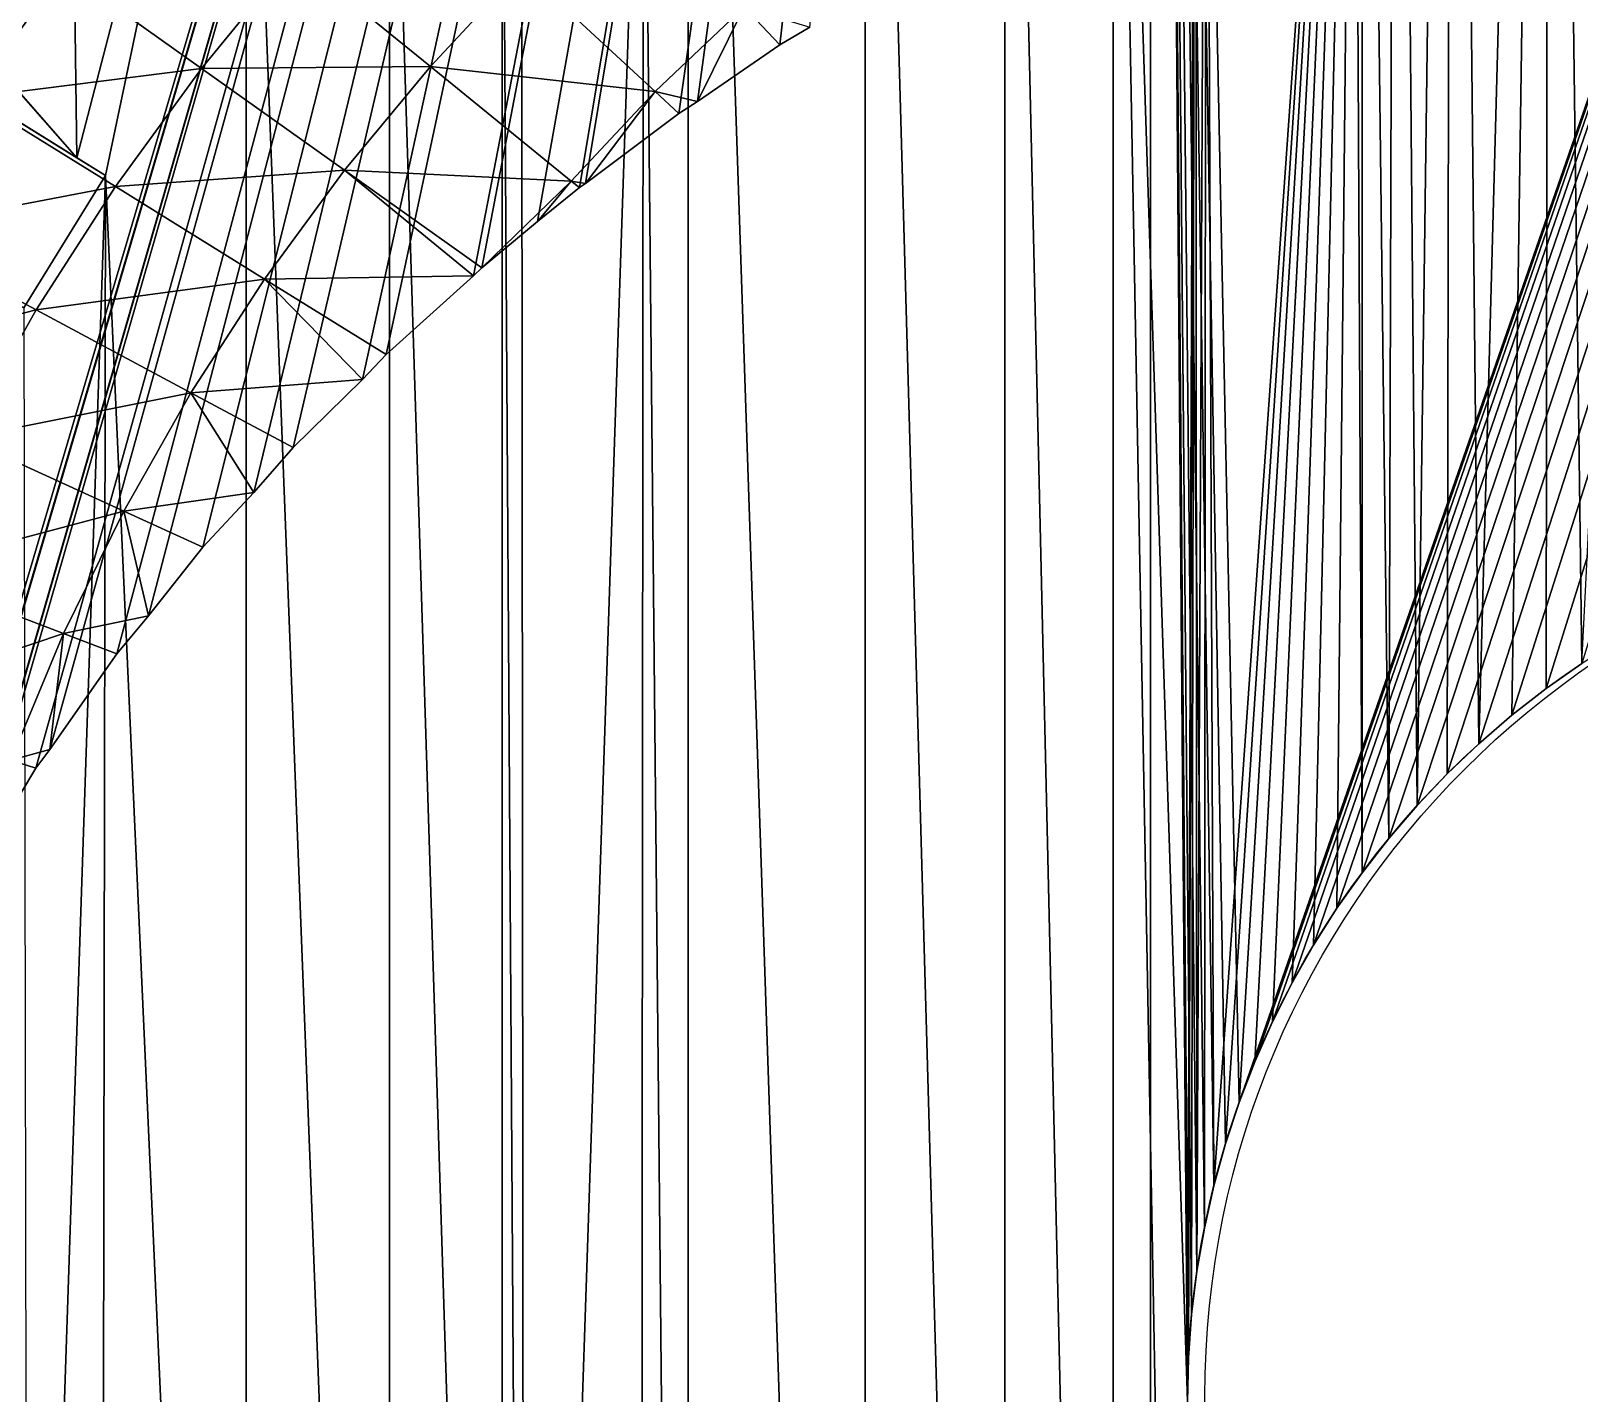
# Model space of a CAD drawing. Header units: inches. Extents: x 62 to 1153, y 3 to 780.
# Drawn here: x 1114.76 to 1123.14, y 747.37 to 754.74 of the extents above; entities that cross this region are included whole.
import ezdxf

# ---------------------------------------------------------------- set-up
doc = ezdxf.new("R2010")
doc.units = ezdxf.units.IN
doc.header["$MEASUREMENT"] = 0
doc.layers.add('ConstLine', color=6, linetype='Continuous')
doc.layers.add('ObjLayer', color=2, linetype='Continuous')

msp = doc.modelspace()

# ---------------------------------------------------------------- linework, layer by layer
at = {"layer": 'ConstLine'}
for points in [[(1120.8166, 772.3235), (1130.8166, 776.3235), (1121.2972, 748.9406)], [(1121.2972, 748.9406), (1130.8166, 776.3235), (1121.382, 749.1604)], [(1121.382, 749.1604), (1130.8166, 776.3235), (1121.4774, 749.3758)], [(1121.4774, 749.3758), (1130.8166, 776.3235), (1121.5834, 749.5863)], [(1121.5834, 749.5863), (1130.8166, 776.3235), (1121.6995, 749.7912)], [(1121.6995, 749.7912), (1130.8166, 776.3235), (1121.8255, 749.9903)], [(1121.8255, 749.9903), (1130.8166, 776.3235), (1121.9612, 750.1829)], [(1121.9612, 750.1829), (1130.8166, 776.3235), (1122.1061, 750.3686)], [(1122.1061, 750.3686), (1130.8166, 776.3235), (1122.26, 750.547)], [(1122.26, 750.547), (1130.8166, 776.3235), (1122.4225, 750.7177)], [(1122.4225, 750.7177), (1130.8166, 776.3235), (1122.5931, 750.8801)], [(1122.5931, 750.8801), (1130.8166, 776.3235), (1122.7715, 751.034)], [(1122.7715, 751.034), (1130.8166, 776.3235), (1122.9572, 751.1789)], [(1122.9572, 751.1789), (1130.8166, 776.3235), (1123.1499, 751.3146)], [(1120.8166, 772.3235), (1100.8166, 722.3235), (1100.8166, 772.3235)], [(1100.8166, 722.3235), (1120.8166, 772.3235), (1120.8166, 722.3235)], [(1120.8166, 722.3235, 4), (1100.8166, 772.3235, 4), (1100.8166, 722.3235, 4)], [(1100.8166, 772.3235, 4), (1120.8166, 722.3235, 4), (1113.9311, 745.6139, 4)], [(1100.8166, 772.3235, 4), (1113.8186, 748.6591, 4), (1120.8166, 772.3235, 4)], [(1120.8166, 772.3235, 4), (1113.8186, 748.6591, 4), (1114.021, 749.2523, 4)], [(1120.8166, 772.3235, 4), (1114.021, 749.2523, 4), (1114.0665, 749.3924, 4)], [(1120.8166, 772.3235, 4), (1114.0665, 749.3924, 4), (1114.387, 750.0758, 4)], [(1120.8166, 772.3235, 4), (1114.387, 750.0758, 4), (1114.3939, 750.0912, 4)], [(1120.8166, 772.3235, 4), (1114.3939, 750.0912, 4), (1114.4374, 750.1661, 4)], [(1120.8166, 772.3235, 4), (1114.4374, 750.1661, 4), (1114.7881, 750.7489, 4)], [(1120.8166, 772.3235, 4), (1114.7881, 750.7489, 4), (1114.8624, 750.8492, 4)], [(1120.8166, 772.3235, 4), (1114.8624, 750.8492, 4), (1115.225, 751.3656, 4)], [(1120.8166, 772.3235, 4), (1115.225, 751.3656, 4), (1115.3971, 751.5711, 4)], [(1120.8166, 772.3235, 4), (1115.3971, 751.5711, 4), (1115.6915, 751.9426, 4)], [(1120.8166, 772.3235, 4), (1115.6915, 751.9426, 4), (1115.9662, 752.2385, 4)], [(1120.8166, 772.3235, 4), (1115.9662, 752.2385, 4), (1116.1792, 752.4817, 4)], [(1120.8166, 772.3235, 4), (1116.1792, 752.4817, 4), (1116.555, 752.851, 4)], [(1120.8166, 772.3235, 4), (1116.555, 752.851, 4), (1116.6829, 752.9846, 4)], [(1120.8166, 772.3235, 4), (1116.6829, 752.9846, 4), (1117.1546, 753.4105, 4)], [(1120.8166, 772.3235, 4), (1117.1546, 753.4105, 4), (1117.1992, 753.4534, 4)], [(1120.8166, 772.3235, 4), (1117.1992, 753.4534, 4), (1117.5008, 753.7041, 4)], [(1120.8166, 772.3235, 4), (1117.5008, 753.7041, 4), (1117.7275, 753.8879, 4)], [(1120.8166, 772.3235, 4), (1117.7275, 753.8879, 4), (1117.7599, 753.9105, 4)], [(1120.8166, 772.3235, 4), (1117.7599, 753.9105, 4), (1118.2661, 754.2895, 4)], [(1120.8166, 772.3235, 4), (1118.2661, 754.2895, 4), (1118.3668, 754.3538, 4)], [(1120.8166, 772.3235, 4), (1118.3668, 754.3538, 4), (1118.8119, 754.6609, 4)], [(1120.8166, 772.3235, 4), (1118.8119, 754.6609, 4), (1118.9741, 754.7556, 4)], [(1120.8166, 772.3235), (1121.2972, 748.9406), (1121.2233, 748.7169)], [(1120.8166, 772.3235), (1121.2233, 748.7169), (1121.1604, 748.4899)], [(1120.8166, 772.3235), (1121.1604, 748.4899), (1121.1088, 748.26)], [(1120.8166, 772.3235), (1121.1088, 748.26), (1121.0685, 748.0279)], [(1120.8166, 772.3235), (1121.0685, 748.0279), (1121.0397, 747.794)], [(1120.8166, 772.3235), (1121.0397, 747.794), (1121.0224, 747.5591)], [(1120.8166, 772.3235), (1121.0224, 747.5591), (1121.0166, 747.3235)], [(1120.8166, 772.3235), (1121.0166, 747.3235), (1120.8166, 722.3235)], [(1122.448, 764.8504, 36.5), (1122.5931, 750.8801, 36.5), (1122.9737, 764.9431, 36.5)], [(1122.9737, 764.9431, 36.5), (1122.5931, 750.8801, 36.5), (1122.7715, 751.034, 36.5)], [(1122.9737, 764.9431, 36.5), (1122.7715, 751.034, 36.5), (1122.9572, 751.1789, 36.5)], [(1122.9737, 764.9431, 36.5), (1122.9572, 751.1789, 36.5), (1123.1499, 751.3146, 36.5)], [(1122.9737, 764.9431, 36.5), (1123.1499, 751.3146, 36.5), (1123.7721, 763.6312, 36.5)], [(1122.1465, 763.3445, 36.5), (1122.26, 750.547, 36.5), (1122.448, 764.8504, 36.5)], [(1122.448, 764.8504, 36.5), (1122.26, 750.547, 36.5), (1122.4225, 750.7177, 36.5)], [(1122.448, 764.8504, 36.5), (1122.4225, 750.7177, 36.5), (1122.5931, 750.8801, 36.5)], [(1121.9642, 762.0729, 36.5), (1122.1061, 750.3686, 36.5), (1122.1465, 763.3445, 36.5)], [(1122.1465, 763.3445, 36.5), (1122.1061, 750.3686, 36.5), (1122.26, 750.547, 36.5)], [(1121.9642, 762.0729, 36.5), (1121.9167, 759.2443, 36.5), (1121.9612, 750.1829, 36.5)], [(1121.9642, 762.0729, 36.5), (1121.9612, 750.1829, 36.5), (1122.1061, 750.3686, 36.5)], [(1118.3168, 761.9506, 36.5), (1118.0737, 757.1937, 36.5), (1118.3168, 732.6928, 36.5)], [(1118.3168, 761.9506, 36.5), (1118.3168, 732.6928, 36.5), (1119.2738, 733.5497, 36.5)], [(1118.3168, 761.9506, 36.5), (1119.2738, 733.5497, 36.5), (1119.2738, 761.0937, 36.5)], [(1119.2738, 761.0937, 36.5), (1119.2738, 733.5497, 36.5), (1120.0287, 734.3049, 36.5)], [(1119.2738, 761.0937, 36.5), (1120.0287, 734.3049, 36.5), (1120.0287, 760.3385, 36.5)], [(1115.0092, 754.0486, 36.5), (1103.8656, 760.9777, 22.7388), (1103.9337, 760.9354, 22.5822)], [(1103.8656, 760.9777, 22.7388), (1115.0092, 754.0486, 36.5), (1114.538, 754.5841, 36.5)], [(1115.0092, 754.0486, 36.5), (1103.9337, 760.9354, 22.5822), (1115.1638, 753.9525, 36.5)], [(1115.1638, 753.9525, 36.5), (1103.9337, 760.9354, 22.5822), (1114.7216, 753.2382, 36.5)], [(1120.0287, 760.3385, 36.5), (1120.0287, 734.3049, 36.5), (1120.615, 734.9601, 36.5)], [(1120.0287, 760.3385, 36.5), (1120.615, 734.9601, 36.5), (1120.615, 759.6833, 36.5)], [(1121.0166, 747.3235, 36.5), (1121.0606, 759.1263, 36.5), (1120.615, 759.6833, 36.5)], [(1120.615, 759.6833, 36.5), (1120.615, 734.9601, 36.5), (1121.0606, 735.5171, 36.5)], [(1120.615, 759.6833, 36.5), (1121.0606, 735.5171, 36.5), (1121.0166, 747.3235, 36.5)], [(1121.1188, 758.9814, 36.5), (1121.1604, 748.4899, 36.5), (1121.9167, 759.2443, 36.5)], [(1121.9167, 759.2443, 36.5), (1121.1604, 748.4899, 36.5), (1121.2233, 748.7169, 36.5)], [(1121.9167, 759.2443, 36.5), (1121.2233, 748.7169, 36.5), (1121.2972, 748.9406, 36.5)], [(1121.9167, 759.2443, 36.5), (1121.2972, 748.9406, 36.5), (1121.382, 749.1604, 36.5)], [(1121.9167, 759.2443, 36.5), (1121.382, 749.1604, 36.5), (1121.4774, 749.3758, 36.5)], [(1121.9167, 759.2443, 36.5), (1121.4774, 749.3758, 36.5), (1121.5834, 749.5863, 36.5)], [(1121.9167, 759.2443, 36.5), (1121.5834, 749.5863, 36.5), (1121.6995, 749.7912, 36.5)], [(1121.9167, 759.2443, 36.5), (1121.6995, 749.7912, 36.5), (1121.8255, 749.9903, 36.5)], [(1121.9167, 759.2443, 36.5), (1121.8255, 749.9903, 36.5), (1121.9612, 750.1829, 36.5)], [(1121.0606, 759.1263, 36.5), (1121.0166, 747.3235, 36.5), (1121.0224, 747.5591, 36.5)], [(1121.0606, 759.1263, 36.5), (1121.0224, 747.5591, 36.5), (1121.0397, 747.794, 36.5)], [(1121.0606, 759.1263, 36.5), (1121.0397, 747.794, 36.5), (1121.0685, 748.0279, 36.5)], [(1121.0606, 759.1263, 36.5), (1121.0685, 748.0279, 36.5), (1121.1188, 758.9814, 36.5)], [(1121.1188, 758.9814, 36.5), (1121.0685, 748.0279, 36.5), (1121.1088, 748.26, 36.5)], [(1121.1188, 758.9814, 36.5), (1121.1088, 748.26, 36.5), (1121.1604, 748.4899, 36.5)], [(1114.9576, 758.0277, 36.5), (1113.9946, 755.2753, 36.5), (1114.538, 754.5841, 36.5)], [(1114.9576, 758.0277, 36.5), (1114.538, 754.5841, 36.5), (1115.0092, 754.0486, 36.5)], [(1114.9576, 758.0277, 36.5), (1115.0092, 754.0486, 36.5), (1115.9253, 757.5762, 36.5)], [(1115.9253, 757.5762, 36.5), (1115.0092, 754.0486, 36.5), (1115.1638, 753.9525, 36.5)], [(1115.9253, 757.5762, 36.5), (1115.1638, 753.9525, 36.5), (1115.9253, 737.0672, 36.5)], [(1115.9253, 757.5762, 36.5), (1115.9253, 737.0672, 36.5), (1116.7004, 737.4823, 36.5)], [(1115.9253, 757.5762, 36.5), (1116.7004, 737.4823, 36.5), (1116.7004, 757.1611, 36.5)], [(1117.4139, 756.6738, 36.5), (1117.4311, 737.9889, 36.5), (1118.0737, 757.1937, 36.5)], [(1118.0737, 757.1937, 36.5), (1117.4311, 737.9889, 36.5), (1118.0577, 737.4294, 36.5)], [(1118.0577, 737.4294, 36.5), (1118.3168, 732.6928, 36.5), (1118.0737, 757.1937, 36.5)], [(1116.7004, 757.1611, 36.5), (1116.7004, 737.4823, 36.5), (1117.3096, 737.8533, 36.5)], [(1116.7004, 757.1611, 36.5), (1117.3096, 737.8533, 36.5), (1117.3096, 756.7901, 36.5)], [(1117.3096, 756.7901, 36.5), (1117.3096, 737.8533, 36.5), (1117.4311, 737.9889, 36.5)], [(1117.3096, 756.7901, 36.5), (1117.4311, 737.9889, 36.5), (1117.4139, 756.6738, 36.5)], [(1116.1833, 755.1424, 5.6234), (1115.6836, 754.5326, 5.5452), (1114.936, 755.0649, 6.3557)], [(1116.9214, 754.5428, 4.8312), (1115.6836, 754.5326, 5.5452), (1116.1833, 755.1424, 5.6234)], [(1117.4161, 755.0746, 4.9095), (1116.9214, 754.5428, 4.8312), (1116.1833, 755.1424, 5.6234)], [(1114.936, 755.0649, 6.3557), (1114.4402, 754.3761, 6.2777), (1113.6895, 754.842, 7.1078)], [(1115.6836, 754.5326, 5.5452), (1114.4402, 754.3761, 6.2777), (1114.936, 755.0649, 6.3557)], [(1118.1382, 754.4076, 4.133), (1116.9214, 754.5428, 4.8312), (1117.4161, 755.0746, 4.9095)], [(1118.6188, 754.8634, 4.2111), (1118.1382, 754.4076, 4.133), (1117.4161, 755.0746, 4.9095)], [(1118.6188, 754.8634, 4.2111), (1118.3668, 754.3538, 4), (1118.1382, 754.4076, 4.133)], [(1118.3668, 754.3538, 4), (1118.6188, 754.8634, 4.2111), (1118.8119, 754.6609, 4)], [(1118.9741, 754.7556, 4), (1118.8119, 754.6609, 4), (1118.6188, 754.8634, 4.2111)], [(1115.6836, 754.5326, 5.5452), (1115.2184, 753.8933, 5.454), (1114.4402, 754.3761, 6.2777)], [(1116.457, 753.9818, 4.7407), (1115.2184, 753.8933, 5.454), (1115.6836, 754.5326, 5.5452)], [(1116.9214, 754.5428, 4.8312), (1116.457, 753.9818, 4.7407), (1115.6836, 754.5326, 5.5452)], [(1117.6838, 753.9234, 4.0435), (1116.457, 753.9818, 4.7407), (1116.9214, 754.5428, 4.8312)], [(1118.1382, 754.4076, 4.133), (1117.6838, 753.9234, 4.0435), (1116.9214, 754.5428, 4.8312)], [(1115.2184, 753.8933, 5.454), (1113.9834, 753.6581, 6.186), (1114.4402, 754.3761, 6.2777)], [(1118.1382, 754.4076, 4.133), (1117.7599, 753.9105, 4), (1117.6838, 753.9234, 4.0435)], [(1117.7599, 753.9105, 4), (1118.1382, 754.4076, 4.133), (1118.2661, 754.2895, 4)], [(1118.3668, 754.3538, 4), (1118.2661, 754.2895, 4), (1118.1382, 754.4076, 4.133)], [(1114.7216, 753.2382, 36.5), (1114.7444, 741.4174, 36.5), (1115.1638, 753.9525, 36.5)], [(1115.1638, 753.9525, 36.5), (1114.7444, 741.4174, 36.5), (1115.1419, 740.6773, 36.5)], [(1115.1419, 740.6773, 36.5), (1115.9253, 737.0672, 36.5), (1115.1638, 753.9525, 36.5)], [(1116.457, 753.9818, 4.7407), (1116.0247, 753.393, 4.6375), (1115.2184, 753.8933, 5.454)], [(1116.457, 753.9818, 4.7407), (1117.1546, 753.4105, 4), (1116.0247, 753.393, 4.6375)], [(1117.6838, 753.9234, 4.0435), (1117.1992, 753.4534, 4), (1116.457, 753.9818, 4.7407)], [(1117.1546, 753.4105, 4), (1116.457, 753.9818, 4.7407), (1117.1992, 753.4534, 4)], [(1115.2184, 753.8933, 5.454), (1114.7895, 753.2262, 5.3498), (1113.9834, 753.6581, 6.186)], [(1116.0247, 753.393, 4.6375), (1114.7895, 753.2262, 5.3498), (1115.2184, 753.8933, 5.454)], [(1117.1992, 753.4534, 4), (1117.6838, 753.9234, 4.0435), (1117.5008, 753.7041, 4)], [(1117.7275, 753.8879, 4), (1117.5008, 753.7041, 4), (1117.6838, 753.9234, 4.0435)], [(1117.7599, 753.9105, 4), (1117.7275, 753.8879, 4), (1117.6838, 753.9234, 4.0435)], [(1114.7895, 753.2262, 5.3498), (1113.5673, 752.9127, 6.0816), (1113.9834, 753.6581, 6.186)], [(1116.0247, 753.393, 4.6375), (1115.6259, 752.7781, 4.5221), (1114.7895, 753.2262, 5.3498)], [(1116.0247, 753.393, 4.6375), (1116.555, 752.851, 4), (1115.6259, 752.7781, 4.5221)], [(1117.1546, 753.4105, 4), (1116.6829, 752.9846, 4), (1116.0247, 753.393, 4.6375)], [(1116.555, 752.851, 4), (1116.0247, 753.393, 4.6375), (1116.6829, 752.9846, 4)], [(1114.7895, 753.2262, 5.3498), (1114.3987, 752.533, 5.2337), (1113.5673, 752.9127, 6.0816)], [(1115.6259, 752.7781, 4.5221), (1114.3987, 752.533, 5.2337), (1114.7895, 753.2262, 5.3498)], [(1116.555, 752.851, 4), (1116.1792, 752.4817, 4), (1115.6259, 752.7781, 4.5221)], [(1115.6259, 752.7781, 4.5221), (1115.2625, 752.1385, 4.3956), (1114.3987, 752.533, 5.2337)], [(1115.6259, 752.7781, 4.5221), (1115.9662, 752.2385, 4), (1115.2625, 752.1385, 4.3956)], [(1115.9662, 752.2385, 4), (1115.6259, 752.7781, 4.5221), (1116.1792, 752.4817, 4)], [(1115.2625, 752.1385, 4.3956), (1114.0484, 751.8151, 5.1079), (1114.3987, 752.533, 5.2337)], [(1115.9662, 752.2385, 4), (1115.6915, 751.9426, 4), (1115.2625, 752.1385, 4.3956)], [(1115.2625, 752.1385, 4.3956), (1114.9368, 751.4757, 4.2605), (1114.0484, 751.8151, 5.1079)], [(1115.2625, 752.1385, 4.3956), (1115.3971, 751.5711, 4), (1114.9368, 751.4757, 4.2605)], [(1115.3971, 751.5711, 4), (1115.2625, 752.1385, 4.3956), (1115.6915, 751.9426, 4)], [(1114.9368, 751.4757, 4.2605), (1113.7415, 751.0742, 4.9768), (1114.0484, 751.8151, 5.1079)], [(1115.3971, 751.5711, 4), (1115.225, 751.3656, 4), (1114.9368, 751.4757, 4.2605)], [(1114.9368, 751.4757, 4.2605), (1114.6516, 750.7913, 4.1213), (1113.7415, 751.0742, 4.9768)], [(1114.9368, 751.4757, 4.2605), (1114.8624, 750.8492, 4), (1114.6516, 750.7913, 4.1213)], [(1114.8624, 750.8492, 4), (1114.9368, 751.4757, 4.2605), (1115.225, 751.3656, 4)], [(1123.1499, 751.3146, 36.5), (1122.9572, 751.1789), (1123.1499, 751.3146)], [(1122.9572, 751.1789), (1123.1499, 751.3146, 36.5), (1122.9572, 751.1789, 36.5)], [(1122.9572, 751.1789, 36.5), (1122.7715, 751.034), (1122.9572, 751.1789)], [(1122.7715, 751.034), (1122.9572, 751.1789, 36.5), (1122.7715, 751.034, 36.5)], [(1122.7715, 751.034, 36.5), (1122.5931, 750.8801), (1122.7715, 751.034)], [(1122.5931, 750.8801), (1122.7715, 751.034, 36.5), (1122.5931, 750.8801, 36.5)], [(1114.8624, 750.8492, 4), (1114.7881, 750.7489, 4), (1114.6516, 750.7913, 4.1213)], [(1122.5931, 750.8801, 36.5), (1122.4225, 750.7177), (1122.5931, 750.8801)], [(1122.4225, 750.7177), (1122.5931, 750.8801, 36.5), (1122.4225, 750.7177, 36.5)], [(1114.7881, 750.7489, 4), (1114.4374, 750.1661, 4), (1114.6516, 750.7913, 4.1213)], [(1122.4225, 750.7177), (1122.26, 750.547, 36.5), (1122.26, 750.547)], [(1122.26, 750.547, 36.5), (1122.4225, 750.7177), (1122.4225, 750.7177, 36.5)], [(1122.26, 750.547), (1122.1061, 750.3686, 36.5), (1122.1061, 750.3686)], [(1122.1061, 750.3686, 36.5), (1122.26, 750.547), (1122.26, 750.547, 36.5)], [(1122.1061, 750.3686), (1121.9612, 750.1829, 36.5), (1121.9612, 750.1829)], [(1121.9612, 750.1829, 36.5), (1122.1061, 750.3686), (1122.1061, 750.3686, 36.5)], [(1121.9612, 750.1829), (1121.8255, 749.9903, 36.5), (1121.8255, 749.9903)], [(1121.8255, 749.9903, 36.5), (1121.9612, 750.1829), (1121.9612, 750.1829, 36.5)], [(1121.8255, 749.9903), (1121.6995, 749.7912, 36.5), (1121.6995, 749.7912)], [(1121.6995, 749.7912, 36.5), (1121.8255, 749.9903), (1121.8255, 749.9903, 36.5)], [(1121.6995, 749.7912), (1121.5834, 749.5863, 36.5), (1121.5834, 749.5863)], [(1121.5834, 749.5863, 36.5), (1121.6995, 749.7912), (1121.6995, 749.7912, 36.5)], [(1121.5834, 749.5863), (1121.4774, 749.3758, 36.5), (1121.4774, 749.3758)], [(1121.4774, 749.3758, 36.5), (1121.5834, 749.5863), (1121.5834, 749.5863, 36.5)], [(1121.4774, 749.3758), (1121.382, 749.1604, 36.5), (1121.382, 749.1604)], [(1121.382, 749.1604, 36.5), (1121.4774, 749.3758), (1121.4774, 749.3758, 36.5)], [(1121.382, 749.1604), (1121.2972, 748.9406, 36.5), (1121.2972, 748.9406)], [(1121.2972, 748.9406, 36.5), (1121.382, 749.1604), (1121.382, 749.1604, 36.5)], [(1121.2972, 748.9406), (1121.2233, 748.7169, 36.5), (1121.2233, 748.7169)], [(1121.2233, 748.7169, 36.5), (1121.2972, 748.9406), (1121.2972, 748.9406, 36.5)], [(1121.2233, 748.7169), (1121.1604, 748.4899, 36.5), (1121.1604, 748.4899)], [(1121.1604, 748.4899, 36.5), (1121.2233, 748.7169), (1121.2233, 748.7169, 36.5)], [(1121.1604, 748.4899), (1121.1088, 748.26, 36.5), (1121.1088, 748.26)], [(1121.1088, 748.26, 36.5), (1121.1604, 748.4899), (1121.1604, 748.4899, 36.5)], [(1121.1088, 748.26), (1121.0685, 748.0279, 36.5), (1121.0685, 748.0279)], [(1121.0685, 748.0279, 36.5), (1121.1088, 748.26), (1121.1088, 748.26, 36.5)], [(1121.0685, 748.0279), (1121.0397, 747.794, 36.5), (1121.0397, 747.794)], [(1121.0397, 747.794, 36.5), (1121.0685, 748.0279), (1121.0685, 748.0279, 36.5)], [(1121.0397, 747.794), (1121.0224, 747.5591, 36.5), (1121.0224, 747.5591)], [(1121.0224, 747.5591, 36.5), (1121.0397, 747.794), (1121.0397, 747.794, 36.5)], [(1121.0224, 747.5591), (1121.0166, 747.3235, 36.5), (1121.0166, 747.3235)], [(1121.0166, 747.3235, 36.5), (1121.0224, 747.5591), (1121.0224, 747.5591, 36.5)]]:
    msp.add_3dface(points, dxfattribs=at)
at = {"layer": 'ObjLayer'}
for p, q in [((1115.1638, 753.9525, 36.5), (1103.9337, 760.9354, 22.5822)), ((1118.9741, 754.7556, 4), (1118.8119, 754.6609, 4)), ((1118.8119, 754.6609, 4), (1118.3668, 754.3538, 4)), ((1115.0092, 754.0486, 36.5), (1114.538, 754.5841, 36.5)), ((1118.3668, 754.3538, 4), (1118.2661, 754.2895, 4)), ((1118.2661, 754.2895, 4), (1117.7599, 753.9105, 4)), ((1115.1638, 753.9525, 36.5), (1115.0092, 754.0486, 36.5)), ((1114.7216, 753.2382, 36.5), (1115.1638, 753.9525, 36.5)), ((1117.7275, 753.8879, 4), (1117.5008, 753.7041, 4)), ((1117.7599, 753.9105, 4), (1117.7275, 753.8879, 4)), ((1117.5008, 753.7041, 4), (1117.1992, 753.4534, 4)), ((1117.1992, 753.4534, 4), (1117.1546, 753.4105, 4)), ((1117.1546, 753.4105, 4), (1116.6829, 752.9846, 4)), ((1116.6829, 752.9846, 4), (1116.555, 752.851, 4)), ((1116.555, 752.851, 4), (1116.1792, 752.4817, 4)), ((1116.1792, 752.4817, 4), (1115.9662, 752.2385, 4)), ((1115.9662, 752.2385, 4), (1115.6915, 751.9426, 4)), ((1115.6915, 751.9426, 4), (1115.3971, 751.5711, 4)), ((1115.3971, 751.5711, 4), (1115.225, 751.3656, 4)), ((1115.225, 751.3656, 4), (1114.8624, 750.8492, 4)), ((1122.9572, 751.1789), (1123.1499, 751.3146)), ((1122.7715, 751.034), (1122.9572, 751.1789)), ((1122.5931, 750.8801), (1122.7715, 751.034)), ((1114.8624, 750.8492, 4), (1114.7881, 750.7489, 4)), ((1122.4225, 750.7177), (1122.5931, 750.8801)), ((1114.7881, 750.7489, 4), (1114.4374, 750.1661, 4)), ((1122.26, 750.547), (1122.4225, 750.7177)), ((1122.1061, 750.3686), (1122.26, 750.547)), ((1121.9612, 750.1829), (1122.1061, 750.3686)), ((1121.8255, 749.9903), (1121.9612, 750.1829)), ((1121.6995, 749.7912), (1121.8255, 749.9903)), ((1121.5834, 749.5863), (1121.6995, 749.7912)), ((1121.4774, 749.3758), (1121.5834, 749.5863)), ((1121.382, 749.1604), (1121.4774, 749.3758)), ((1121.2972, 748.9406), (1121.382, 749.1604)), ((1121.2233, 748.7169), (1121.2972, 748.9406)), ((1121.1604, 748.4899), (1121.2233, 748.7169)), ((1121.1088, 748.26), (1121.1604, 748.4899)), ((1121.0685, 748.0279), (1121.1088, 748.26)), ((1121.0397, 747.794), (1121.0685, 748.0279)), ((1121.0224, 747.5591), (1121.0397, 747.794)), ((1121.0166, 747.3235), (1121.0224, 747.5591))]:
    msp.add_line(p, q, dxfattribs=at)
for centre in [(1125.8166, 747.3235), (1125.9115, 747.3494)]:
    msp.add_circle(centre, 4.8, dxfattribs=at)

doc.saveas('drawing.dxf')
